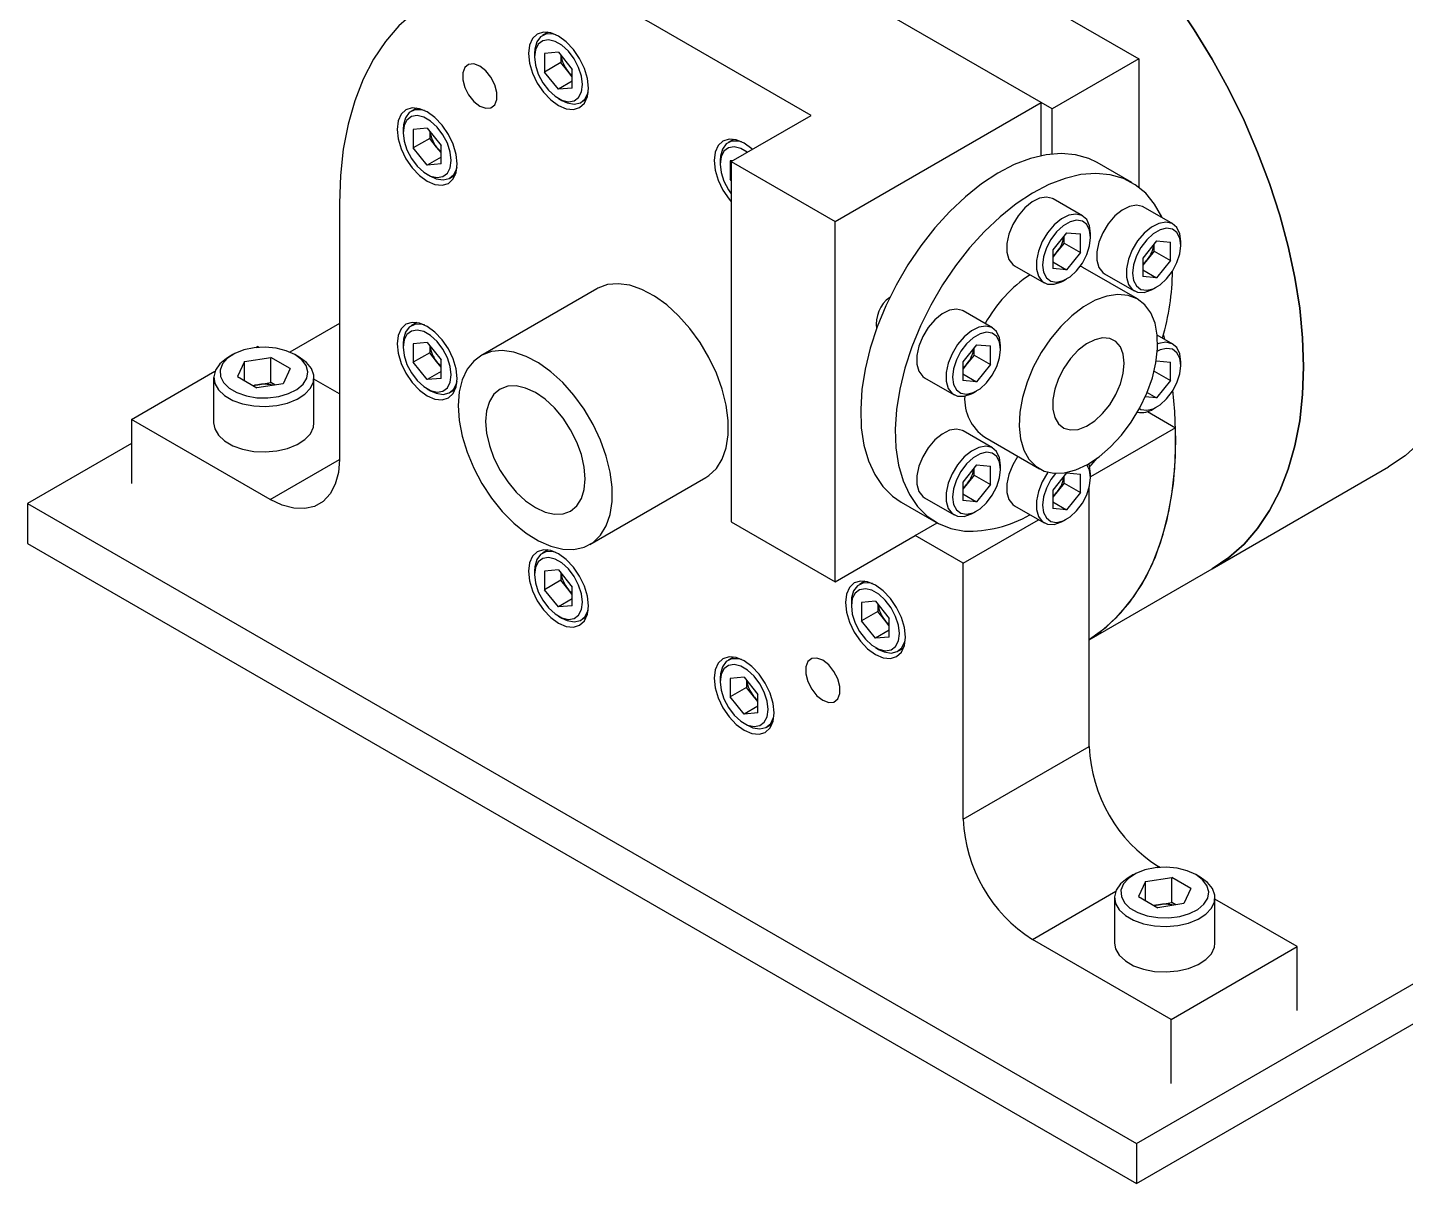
# Model space of a CAD drawing. Header units: inches. Extents: x 4.95 to 12.37, y 2.57 to 7.59.
# Drawn here: x 4.946 to 8.461, y 2.574 to 5.522 of the extents above; entities that cross this region are included whole.
import ezdxf

# ---------------------------------------------------------------- set-up
doc = ezdxf.new("R2010")
doc.units = ezdxf.units.IN
doc.header["$MEASUREMENT"] = 0

msp = doc.modelspace()

# ---------------------------------------------------------------- linework, layer by layer
at = {"color": 7, "linetype": 'Continuous', "lineweight": 25}
for p, q in [((7.0794, 5.8469), (7.7806, 5.4422)), ((7.5596, 5.3147), (6.8585, 5.7194)), ((7.5318, 5.3308), (6.8585, 5.7194)), ((6.9451, 5.2983), (6.537, 5.5338)), ((6.2736, 5.5102), (6.2594, 5.502)), ((6.239, 5.4569), (6.239, 5.4473)), ((6.3002, 5.4591), (6.2648, 5.4559)), ((6.2648, 5.4559), (6.2648, 5.4088)), ((6.3002, 5.4591), (6.3356, 5.4151)), ((6.3066, 5.4512), (6.3066, 5.4329)), ((6.3066, 5.4329), (6.2648, 5.4088)), ((6.3243, 5.4108), (6.3066, 5.4329)), ((6.3356, 5.3679), (6.3356, 5.4151)), ((7.7806, 5.4422), (7.5596, 5.3147)), ((7.7806, 5.4422), (7.7806, 5.115)), ((6.3002, 5.3647), (6.2648, 5.4088)), ((6.3356, 5.3852), (6.3002, 5.3647)), ((6.3356, 5.3968), (6.3243, 5.4108)), ((6.3356, 5.3679), (6.3002, 5.3647)), ((5.9387, 5.3167), (5.9245, 5.3085)), ((6.3002, 5.3412), (6.3085, 5.3364)), ((6.3578, 5.3315), (6.372, 5.3397)), ((7.0061, 5.0274), (7.5318, 5.3308)), ((7.5318, 5.1957), (7.5318, 5.3308)), ((7.5596, 5.2), (7.5596, 5.3147)), ((7.7744, 2.6761), (12.3706, 5.3287)), ((6.741, 5.1805), (6.9451, 5.2983)), ((5.9041, 5.2634), (5.9041, 5.2538)), ((5.9654, 5.2656), (5.93, 5.2625)), ((5.93, 5.2625), (5.93, 5.2153)), ((5.9717, 5.2394), (5.93, 5.2153)), ((5.9654, 5.2656), (6.0007, 5.2216)), ((5.9717, 5.2577), (5.9717, 5.2394)), ((5.9894, 5.2174), (5.9717, 5.2394)), ((5.9654, 5.1713), (5.93, 5.2153)), ((6.0007, 5.2033), (5.9894, 5.2174)), ((6.0007, 5.1744), (6.0007, 5.2216)), ((6.7471, 5.2369), (6.7329, 5.2287)), ((7.7744, 2.574), (12.3706, 5.2267)), ((6.0007, 5.1917), (5.9654, 5.1713)), ((6.0007, 5.1744), (5.9654, 5.1713)), ((6.7125, 5.1836), (6.7125, 5.174)), ((6.7459, 5.1833), (6.7384, 5.1826)), ((6.7384, 5.1826), (6.7384, 5.1354)), ((6.741, 5.1805), (7.0061, 5.0274)), ((6.741, 5.1805), (6.741, 4.2617)), ((7.7629, 5.1267), (7.6745, 5.1777)), ((5.9653, 5.1477), (5.9737, 5.1429)), ((6.0229, 5.138), (6.0371, 5.1462)), ((6.741, 5.137), (6.7384, 5.1354)), ((6.741, 5.1322), (6.7384, 5.1354)), ((5.7415, 5.0742), (5.7415, 4.4209)), ((7.6373, 5.0418), (7.5622, 5.0852)), ((7.6373, 5.0418), (7.5622, 5.0852)), ((7.867, 5.0212), (7.7918, 5.0646)), ((7.867, 5.0212), (7.7918, 5.0646)), ((7.0061, 4.1087), (7.0061, 5.0274)), ((7.5965, 4.9989), (7.5611, 4.9549)), ((7.5901, 4.9726), (7.5901, 4.991)), ((7.5965, 4.9989), (7.6319, 4.9957)), ((7.6319, 4.9485), (7.6319, 4.9957)), ((7.6577, 4.9871), (7.6577, 4.9967)), ((7.6577, 4.9871), (7.6577, 4.9967)), ((7.5901, 4.9726), (7.5724, 4.9506)), ((7.5901, 4.9726), (7.6319, 4.9485)), ((7.8261, 4.9783), (7.7907, 4.9343)), ((7.8197, 4.9521), (7.8197, 4.9704)), ((7.8261, 4.9783), (7.8615, 4.9751)), ((7.8615, 4.928), (7.8615, 4.9751)), ((7.8874, 4.9665), (7.8874, 4.9761)), ((7.8874, 4.9665), (7.8874, 4.9761)), ((7.5611, 4.9549), (7.5611, 4.9077)), ((7.5724, 4.9506), (7.5611, 4.9366)), ((7.5611, 4.9249), (7.5965, 4.9045)), ((7.6319, 4.9485), (7.5965, 4.9045)), ((7.7907, 4.9343), (7.7907, 4.8871)), ((7.802, 4.93), (7.7907, 4.916)), ((7.8197, 4.9521), (7.802, 4.93)), ((7.8197, 4.9521), (7.8615, 4.928)), ((7.8615, 4.928), (7.8261, 4.8839)), ((7.4638, 4.9147), (7.5389, 4.8713)), ((7.4638, 4.9147), (7.5389, 4.8713)), ((7.5965, 4.9045), (7.5611, 4.9077)), ((7.7771, 4.8299), (7.6379, 4.9102)), ((7.6934, 4.8941), (7.7686, 4.8507)), ((7.6934, 4.8941), (7.7686, 4.8507)), ((7.7907, 4.9044), (7.8261, 4.8839)), ((7.8261, 4.8839), (7.7907, 4.8871)), ((6.398, 4.856), (6.1023, 4.6853)), ((7.5882, 4.8762), (7.5965, 4.881)), ((7.5882, 4.8762), (7.5965, 4.881)), ((7.8178, 4.8556), (7.8261, 4.8604)), ((7.8178, 4.8556), (7.8261, 4.8604)), ((7.4077, 4.7561), (7.3325, 4.7995)), ((7.4077, 4.7561), (7.3325, 4.7995)), ((5.7415, 4.7676), (5.6148, 4.6945)), ((5.9387, 4.7698), (5.9245, 4.7616)), ((5.9041, 4.7165), (5.9041, 4.7069)), ((5.9654, 4.7187), (5.93, 4.7156)), ((5.93, 4.7156), (5.93, 4.6684)), ((5.9654, 4.7187), (6.0007, 4.6747)), ((5.9717, 4.7108), (5.9717, 4.6925)), ((7.3668, 4.7132), (7.3314, 4.6692)), ((7.3668, 4.7132), (7.4022, 4.7101)), ((7.4022, 4.6629), (7.4022, 4.7101)), ((7.4281, 4.7014), (7.4281, 4.711)), ((7.4281, 4.7014), (7.4281, 4.711)), ((7.867, 4.715), (7.8278, 4.7375)), ((7.867, 4.715), (7.8278, 4.7375)), ((7.847, 4.7265), (7.8439, 4.7411)), ((5.4693, 4.6879), (5.4582, 4.6815)), ((5.4997, 4.6704), (5.5666, 4.6808)), ((5.5283, 4.7059), (5.5326, 4.7084)), ((5.5359, 4.7065), (5.5326, 4.7084)), ((5.6156, 4.6525), (5.5666, 4.6808)), ((5.5666, 4.6165), (5.5666, 4.6808)), ((5.6392, 4.6815), (5.6281, 4.6879)), ((5.9717, 4.6925), (5.93, 4.6684)), ((5.9894, 4.6705), (5.9717, 4.6925)), ((6.0007, 4.6275), (6.0007, 4.6747)), ((7.3605, 4.687), (7.3428, 4.665)), ((7.3605, 4.687), (7.3605, 4.7053)), ((7.3605, 4.687), (7.4022, 4.6629)), ((5.2112, 4.5228), (5.4239, 4.6456)), ((5.4997, 4.6704), (5.4818, 4.6318)), ((5.4997, 4.6215), (5.4997, 4.6704)), ((5.6156, 4.6525), (5.5977, 4.6139)), ((5.9654, 4.6244), (5.93, 4.6684)), ((6.0007, 4.6448), (5.9654, 4.6244)), ((6.0007, 4.6564), (5.9894, 4.6705)), ((7.3314, 4.6692), (7.3314, 4.622)), ((7.3428, 4.665), (7.3314, 4.6509)), ((7.4022, 4.6629), (7.3668, 4.6189)), ((7.8199, 4.6457), (7.8615, 4.6217)), ((7.8261, 4.6721), (7.8251, 4.6708)), ((7.8261, 4.6721), (7.8615, 4.6689)), ((7.8615, 4.6217), (7.8615, 4.6689)), ((7.8874, 4.6602), (7.8874, 4.6699)), ((7.8874, 4.6602), (7.8874, 4.6699)), ((5.4207, 4.6293), (5.4207, 4.5136)), ((5.4818, 4.6318), (5.5307, 4.6036)), ((5.5207, 4.6094), (5.5332, 4.6113)), ((5.5977, 4.6139), (5.5307, 4.6036)), ((5.5332, 4.6113), (5.5666, 4.6165)), ((5.5767, 4.6107), (5.5666, 4.6165)), ((5.6766, 4.5136), (5.6766, 4.6293)), ((5.7415, 4.5878), (5.6766, 4.6253)), ((6.0007, 4.6275), (5.9654, 4.6244)), ((7.2341, 4.629), (7.3093, 4.5856)), ((7.2341, 4.629), (7.3093, 4.5856)), ((7.3314, 4.6393), (7.3668, 4.6189)), ((7.3668, 4.6189), (7.3314, 4.622)), ((7.8615, 4.6217), (7.8261, 4.5777)), ((5.9653, 4.6008), (5.9737, 4.596)), ((6.0229, 4.5911), (6.0371, 4.5993)), ((7.3585, 4.5905), (7.3669, 4.5953)), ((7.3585, 4.5905), (7.3669, 4.5953)), ((7.8261, 4.5777), (7.7972, 4.5803)), ((7.802, 4.5916), (7.8261, 4.5777)), ((7.8031, 4.5427), (7.8745, 4.5015)), ((7.8178, 4.5493), (7.8261, 4.5542)), ((7.8178, 4.5493), (7.8261, 4.5542)), ((5.2112, 4.5228), (5.2112, 4.3595)), ((5.5647, 4.3188), (5.2112, 4.5228)), ((7.8745, 4.5015), (7.6577, 4.3764)), ((7.4077, 4.4499), (7.3325, 4.4933)), ((7.4077, 4.4499), (7.3325, 4.4933)), ((7.388, 4.4771), (7.5272, 4.3968)), ((5.2112, 4.4615), (4.946, 4.3085)), ((7.3668, 4.407), (7.3314, 4.363)), ((7.3605, 4.3807), (7.3605, 4.3991)), ((7.3668, 4.407), (7.4022, 4.4038)), ((7.4022, 4.3566), (7.4022, 4.4038)), ((7.4281, 4.3952), (7.4281, 4.4048)), ((7.4281, 4.3952), (7.4281, 4.4048)), ((7.9677, 4.1419), (8.4173, 4.4014)), ((6.3803, 4.2036), (6.676, 4.3742)), ((7.3314, 4.363), (7.3314, 4.3158)), ((7.3428, 4.3587), (7.3314, 4.3447)), ((7.3605, 4.3807), (7.3428, 4.3587)), ((7.3605, 4.3807), (7.4022, 4.3566)), ((7.5965, 4.3864), (7.5611, 4.3424)), ((7.5901, 4.3602), (7.5724, 4.3382)), ((7.5901, 4.3602), (7.5901, 4.3785)), ((7.5901, 4.3602), (7.6319, 4.3361)), ((7.5965, 4.3864), (7.6319, 4.3832)), ((7.6319, 4.3361), (7.6319, 4.3832)), ((7.6577, 4.3746), (7.6577, 4.3842)), ((7.6577, 4.3746), (7.6577, 4.3842)), ((7.3314, 4.333), (7.3668, 4.3126)), ((7.4022, 4.3566), (7.3668, 4.3126)), ((7.5611, 4.3424), (7.5611, 4.2952)), ((7.5724, 4.3382), (7.5611, 4.3241)), ((7.6319, 4.3361), (7.5965, 4.292)), ((7.6516, 4.3402), (7.654, 4.3415)), ((7.654, 4.3415), (7.6523, 4.3425)), ((7.654, 4.3415), (7.6539, 4.348)), ((7.654, 3.6882), (7.654, 4.3415)), ((4.946, 4.3085), (4.946, 4.2064)), ((4.946, 4.3085), (7.7744, 2.6761)), ((7.1746, 4.3116), (7.263, 4.2606)), ((7.2341, 4.3228), (7.3093, 4.2794)), ((7.2341, 4.3228), (7.3093, 4.2794)), ((7.3668, 4.3126), (7.3314, 4.3158)), ((7.3585, 4.2843), (7.3669, 4.2891)), ((7.3585, 4.2843), (7.3669, 4.2891)), ((7.4638, 4.3022), (7.5389, 4.2588)), ((7.4638, 4.3022), (7.5389, 4.2588)), ((7.5611, 4.3125), (7.5965, 4.292)), ((7.5965, 4.292), (7.5611, 4.2952)), ((6.741, 4.2617), (7.0061, 4.1087)), ((7.2103, 4.2265), (7.2662, 4.2588)), ((7.3325, 4.156), (7.5248, 4.267)), ((7.5882, 4.2637), (7.5965, 4.2685)), ((7.5882, 4.2637), (7.5965, 4.2685)), ((7.0061, 4.1087), (7.2103, 4.2265)), ((7.3325, 4.156), (7.2103, 4.2265)), ((4.946, 4.2064), (7.7744, 2.574)), ((6.2736, 4.1899), (6.2594, 4.1817)), ((7.3325, 3.5027), (7.3325, 4.156)), ((6.239, 4.1366), (6.239, 4.1269)), ((6.3002, 4.1388), (6.2648, 4.1356)), ((6.2648, 4.1356), (6.2648, 4.0884)), ((6.3066, 4.1125), (6.2648, 4.0884)), ((6.3002, 4.1388), (6.3356, 4.0948)), ((6.3066, 4.1308), (6.3066, 4.1125)), ((6.3243, 4.0905), (6.3066, 4.1125)), ((7.654, 3.9608), (7.9677, 4.1419)), ((6.3002, 4.0444), (6.2648, 4.0884)), ((6.3356, 4.0764), (6.3243, 4.0905)), ((6.3356, 4.0476), (6.3356, 4.0948)), ((7.082, 4.11), (7.0678, 4.1018)), ((6.3356, 4.0648), (6.3002, 4.0444)), ((6.3356, 4.0476), (6.3002, 4.0444)), ((7.0474, 4.0567), (7.0474, 4.0471)), ((7.1086, 4.0589), (7.0732, 4.0558)), ((7.0732, 4.0558), (7.0732, 4.0086)), ((7.1086, 4.0589), (7.144, 4.0149)), ((7.115, 4.051), (7.115, 4.0327)), ((6.3002, 4.0209), (6.3085, 4.0161)), ((6.3578, 4.0112), (6.372, 4.0194)), ((7.115, 4.0327), (7.0732, 4.0086)), ((7.1086, 3.9646), (7.0732, 4.0086)), ((7.1327, 4.0107), (7.115, 4.0327)), ((7.144, 3.9966), (7.1327, 4.0107)), ((7.144, 3.9677), (7.144, 4.0149)), ((7.144, 3.985), (7.1086, 3.9646)), ((7.144, 3.9677), (7.1086, 3.9646)), ((7.1086, 3.941), (7.1169, 3.9362)), ((7.1662, 3.9313), (7.1804, 3.9395)), ((6.7471, 3.9165), (6.7329, 3.9083)), ((6.7125, 3.8633), (6.7125, 3.8536)), ((6.7738, 3.8655), (6.7384, 3.8623)), ((6.7384, 3.8623), (6.7384, 3.8151)), ((6.7801, 3.8392), (6.7384, 3.8151)), ((6.7738, 3.8655), (6.8091, 3.8215)), ((6.7801, 3.8575), (6.7801, 3.8392)), ((6.7978, 3.8172), (6.7801, 3.8392)), ((6.7738, 3.7711), (6.7384, 3.8151)), ((6.8091, 3.8031), (6.7978, 3.8172)), ((6.8091, 3.7743), (6.8091, 3.8215)), ((6.8091, 3.7915), (6.7738, 3.7711)), ((6.8091, 3.7743), (6.7738, 3.7711)), ((6.7737, 3.7476), (6.7821, 3.7427)), ((6.8313, 3.7379), (6.8455, 3.7461)), ((7.3325, 3.5027), (7.654, 3.6882)), ((7.834, 3.3802), (7.8307, 3.382)), ((7.7674, 3.3616), (7.7562, 3.3552)), ((7.7978, 3.3441), (7.7799, 3.3055)), ((7.7978, 3.3441), (7.8647, 3.3545)), ((7.7978, 3.2951), (7.7978, 3.3441)), ((7.9137, 3.3262), (7.8647, 3.3545)), ((7.8647, 3.2902), (7.8647, 3.3545)), ((7.9373, 3.3552), (7.9262, 3.3616)), ((7.7799, 3.3055), (7.8288, 3.2772)), ((7.9137, 3.3262), (7.8958, 3.2876)), ((7.7188, 3.303), (7.7188, 3.1872)), ((7.8188, 3.283), (7.8312, 3.285)), ((7.8958, 3.2876), (7.8288, 3.2772)), ((7.8312, 3.285), (7.8647, 3.2902)), ((7.8748, 3.2843), (7.8647, 3.2902)), ((7.9747, 3.1872), (7.9747, 3.303)), ((8.1843, 3.178), (7.9747, 3.2989)), ((7.8628, 2.9924), (7.5092, 3.1965)), ((7.8628, 2.9924), (8.1843, 3.178)), ((8.1843, 3.0147), (8.1843, 3.178)), ((7.8628, 2.8291), (7.8628, 2.9924)), ((7.7744, 2.6761), (7.7744, 2.574))]:
    msp.add_line(p, q, dxfattribs=at)
at = {"color": 8, "linetype": 'Continuous', "lineweight": 25}
for p, q in [((5.5647, 4.3188), (5.7415, 4.4208)), ((7.8264, 3.3795), (7.8307, 3.382)), ((7.5092, 3.1965), (7.722, 3.3193))]:
    msp.add_line(p, q, dxfattribs=at)
at = {"color": 7, "linetype": 'Continuous', "lineweight": 25, "flags": 128}
for points in [[(6.537, 5.5338), (6.4746, 5.567), (6.4125, 5.5943), (6.3513, 5.6156), (6.2912, 5.6307), (6.2326, 5.6396), (6.1758, 5.6421), (6.1213, 5.6383), (6.0694, 5.6282), (6.0203, 5.6119), (5.9745, 5.5894), (5.9321, 5.5609), (5.8934, 5.5265), (5.8587, 5.4866), (5.8282, 5.4413), (5.802, 5.3909), (5.7804, 5.3356), (5.7635, 5.276), (5.7513, 5.2123), (5.7439, 5.1449), (5.7415, 5.0742)], [(8.2008, 4.6572), (8.1984, 4.7306), (8.191, 4.8065), (8.1788, 4.8843), (8.1619, 4.9635), (8.1403, 5.0437), (8.1141, 5.1243), (8.0836, 5.2048), (8.0489, 5.2848), (8.0102, 5.3638), (7.9678, 5.4413), (7.922, 5.5167), (7.8729, 5.5897)], [(7.8729, 5.5897), (7.922, 5.5167), (7.9678, 5.4413), (8.0102, 5.3638), (8.0489, 5.2848), (8.0836, 5.2048), (8.1141, 5.1243), (8.1403, 5.0437), (8.1619, 4.9635), (8.1788, 4.8843), (8.191, 4.8065), (8.1984, 4.7306), (8.2008, 4.6572), (8.1984, 4.5865), (8.191, 4.5191), (8.1788, 4.4554), (8.1619, 4.3957), (8.1403, 4.3405), (8.1141, 4.2901), (8.0836, 4.2448), (8.0489, 4.2048), (8.0102, 4.1705), (7.9678, 4.142), (7.9677, 4.1419)], [(6.3002, 5.3235), (6.32, 5.3151), (6.3385, 5.3133), (6.3543, 5.3182), (6.3665, 5.3295), (6.3742, 5.3464), (6.3768, 5.3677), (6.3742, 5.3921), (6.3665, 5.4179), (6.3543, 5.4432), (6.3385, 5.4664), (6.32, 5.4859), (6.3002, 5.5003), (6.2804, 5.5088), (6.2619, 5.5106), (6.2461, 5.5057), (6.2339, 5.4944), (6.2263, 5.4775), (6.2236, 5.4561), (6.2263, 5.4317), (6.2339, 5.406), (6.2461, 5.3806), (6.2619, 5.3574), (6.2804, 5.338), (6.3002, 5.3235)], [(6.2932, 5.504), (6.2852, 5.5059), (6.2684, 5.5056), (6.2546, 5.4986), (6.2447, 5.4856), (6.2396, 5.4675), (6.239, 5.4569)], [(6.3614, 5.3766), (6.359, 5.3979), (6.3517, 5.4204), (6.3403, 5.4422), (6.3256, 5.4616), (6.3089, 5.4769), (6.2915, 5.487), (6.2748, 5.4909), (6.2601, 5.4885), (6.2487, 5.4799), (6.2414, 5.4658), (6.239, 5.4473), (6.2414, 5.4259), (6.2487, 5.4034), (6.2601, 5.3816), (6.2748, 5.3623), (6.2915, 5.3469), (6.3089, 5.3369), (6.3256, 5.3329), (6.3403, 5.3353), (6.3517, 5.3439), (6.359, 5.3581), (6.3614, 5.3766)], [(6.0995, 5.3218), (6.1146, 5.3162), (6.1279, 5.3174), (6.1378, 5.3253), (6.143, 5.3389), (6.143, 5.3566), (6.1378, 5.3763), (6.1279, 5.3956), (6.1146, 5.4121), (6.0995, 5.4239), (6.0844, 5.4296), (6.0711, 5.4284), (6.0612, 5.4205), (6.056, 5.4069), (6.056, 5.3891), (6.0612, 5.3694), (6.0711, 5.3502), (6.0844, 5.3336), (6.0995, 5.3218)], [(6.3085, 5.3364), (6.3227, 5.3299), (6.3406, 5.3269), (6.3561, 5.3306), (6.368, 5.3407), (6.3756, 5.3564), (6.3764, 5.3598)], [(5.9654, 5.13), (5.9852, 5.1216), (6.0036, 5.1198), (6.0195, 5.1247), (6.0317, 5.136), (6.0393, 5.1529), (6.0419, 5.1743), (6.0393, 5.1987), (6.0317, 5.2244), (6.0195, 5.2497), (6.0036, 5.2729), (5.9852, 5.2924), (5.9654, 5.3069), (5.9455, 5.3153), (5.9271, 5.3171), (5.9112, 5.3122), (5.8991, 5.3009), (5.8914, 5.284), (5.8888, 5.2626), (5.8914, 5.2383), (5.8991, 5.2125), (5.9112, 5.1872), (5.9271, 5.164), (5.9455, 5.1445), (5.9654, 5.13)], [(5.9584, 5.3105), (5.9504, 5.3125), (5.9336, 5.3121), (5.9197, 5.3052), (5.9099, 5.2921), (5.9048, 5.274), (5.9041, 5.2634)], [(6.0266, 5.1831), (6.0241, 5.2045), (6.0169, 5.227), (6.0055, 5.2488), (5.9908, 5.2681), (5.9741, 5.2834), (5.9566, 5.2935), (5.9399, 5.2975), (5.9252, 5.2951), (5.9138, 5.2864), (5.9066, 5.2723), (5.9041, 5.2538), (5.9066, 5.2325), (5.9138, 5.21), (5.9252, 5.1882), (5.9399, 5.1688), (5.9566, 5.1535), (5.9741, 5.1434), (5.9908, 5.1394), (6.0055, 5.1419), (6.0169, 5.1505), (6.0241, 5.1646), (6.0266, 5.1831)], [(6.7948, 5.2115), (6.7936, 5.2126), (6.7738, 5.227), (6.7539, 5.2355), (6.7355, 5.2373), (6.7196, 5.2324), (6.7075, 5.2211), (6.6998, 5.2042), (6.6972, 5.1828), (6.6998, 5.1584), (6.7075, 5.1327), (6.7196, 5.1073), (6.7355, 5.0841), (6.741, 5.0776)], [(6.7668, 5.2307), (6.7588, 5.2326), (6.742, 5.2323), (6.7281, 5.2253), (6.7183, 5.2123), (6.7132, 5.1942), (6.7125, 5.1836)], [(6.7819, 5.2041), (6.765, 5.2137), (6.7483, 5.2176), (6.7336, 5.2152), (6.7222, 5.2066), (6.715, 5.1925), (6.7125, 5.174), (6.715, 5.1526), (6.7222, 5.1301), (6.7336, 5.1083), (6.741, 5.0978)], [(7.6745, 5.1777), (7.6527, 5.1883), (7.6192, 5.1979), (7.5829, 5.2012), (7.5444, 5.198), (7.5042, 5.1885), (7.4629, 5.1727), (7.4211, 5.151), (7.3793, 5.1235), (7.3381, 5.0907), (7.2982, 5.0531), (7.26, 5.0111), (7.2242, 4.9654), (7.1911, 4.9166), (7.1614, 4.8654), (7.1353, 4.8125), (7.1133, 4.7586), (7.0956, 4.7046), (7.0826, 4.6511), (7.0744, 4.5989), (7.0711, 4.5487), (7.0727, 4.5014), (7.0793, 4.4574), (7.0908, 4.4174), (7.1069, 4.3821), (7.1275, 4.3519), (7.1522, 4.3271), (7.1746, 4.3116)], [(5.9737, 5.1429), (5.9879, 5.1364), (6.0057, 5.1334), (6.0212, 5.1371), (6.0332, 5.1472), (6.0407, 5.1629), (6.0416, 5.1664)], [(7.8405, 5.0365), (7.8393, 5.0392), (7.8209, 5.072), (7.7982, 5.0996), (7.7714, 5.1214), (7.7411, 5.1373), (7.7076, 5.1469), (7.6713, 5.1501), (7.6328, 5.147), (7.5926, 5.1375), (7.5513, 5.1217), (7.5095, 5.1), (7.4677, 5.0725), (7.4265, 5.0397), (7.3866, 5.0021), (7.3484, 4.9601), (7.3126, 4.9144), (7.2795, 4.8656), (7.2497, 4.8144), (7.2237, 4.7615), (7.2017, 4.7076), (7.184, 4.6535), (7.171, 4.6), (7.1628, 4.5479), (7.1595, 4.4977), (7.1611, 4.4503), (7.1677, 4.4064), (7.1792, 4.3664), (7.1953, 4.3311), (7.2159, 4.3008), (7.2406, 4.2761), (7.2692, 4.2572), (7.3012, 4.2445), (7.3362, 4.238), (7.3362, 4.238)], [(7.5622, 5.0852), (7.5605, 5.0861), (7.545, 5.0898), (7.5271, 5.0868), (7.5082, 5.0774), (7.4896, 5.0622), (7.4728, 5.0424), (7.459, 5.0195), (7.4491, 4.9951), (7.444, 4.9711), (7.444, 4.9492), (7.4491, 4.931), (7.459, 4.918), (7.4638, 4.9147)], [(7.5622, 5.0852), (7.5605, 5.0861), (7.545, 5.0898), (7.5271, 5.0868), (7.5082, 5.0774), (7.4896, 5.0622), (7.4728, 5.0424), (7.459, 5.0195), (7.4491, 4.9951), (7.444, 4.9711), (7.444, 4.9492), (7.4491, 4.931), (7.459, 4.918), (7.4638, 4.9147)], [(7.7918, 5.0646), (7.7901, 5.0655), (7.7746, 5.0692), (7.7568, 5.0662), (7.7378, 5.0568), (7.7193, 5.0416), (7.7025, 5.0218), (7.6886, 4.9989), (7.6788, 4.9745), (7.6736, 4.9505), (7.6736, 4.9286), (7.6788, 4.9105), (7.6886, 4.8974), (7.6934, 4.8941)], [(7.7918, 5.0646), (7.7901, 5.0655), (7.7746, 5.0692), (7.7568, 5.0662), (7.7378, 5.0568), (7.7193, 5.0416), (7.7025, 5.0218), (7.6886, 4.9989), (7.6788, 4.9745), (7.6736, 4.9505), (7.6736, 4.9286), (7.6788, 4.9105), (7.6886, 4.8974), (7.6934, 4.8941)], [(7.6577, 4.9967), (7.6551, 5.0169), (7.6476, 5.0326), (7.6356, 5.0427), (7.6201, 5.0464), (7.6023, 5.0434), (7.5834, 5.034), (7.5648, 5.0188), (7.548, 4.999), (7.5341, 4.9761), (7.5243, 4.9517), (7.5192, 4.9277), (7.5192, 4.9058), (7.5243, 4.8877), (7.5341, 4.8746), (7.548, 4.8677), (7.5648, 4.8673), (7.5834, 4.8736), (7.5882, 4.8762)], [(7.6577, 4.9967), (7.6551, 5.0169), (7.6476, 5.0326), (7.6356, 5.0427), (7.6201, 5.0464), (7.6023, 5.0434), (7.5834, 5.034), (7.5648, 5.0188), (7.548, 4.999), (7.5341, 4.9761), (7.5243, 4.9517), (7.5192, 4.9277), (7.5192, 4.9058), (7.5243, 4.8877), (7.5341, 4.8746), (7.548, 4.8677), (7.5648, 4.8673), (7.5834, 4.8736), (7.5882, 4.8762)], [(7.6577, 4.9871), (7.6552, 5.0056), (7.648, 5.0197), (7.6366, 5.0283), (7.6219, 5.0307), (7.6052, 5.0268), (7.5878, 5.0167), (7.571, 5.0014), (7.5564, 4.982), (7.5449, 4.9602), (7.5377, 4.9377), (7.5352, 4.9164), (7.5377, 4.8979), (7.5449, 4.8837), (7.5564, 4.8751), (7.571, 4.8727), (7.5878, 4.8767), (7.6052, 4.8867), (7.6219, 4.9021), (7.6366, 4.9214), (7.648, 4.9432), (7.6552, 4.9657), (7.6577, 4.9871)], [(7.6577, 4.9871), (7.6552, 5.0056), (7.648, 5.0197), (7.6366, 5.0283), (7.6219, 5.0307), (7.6052, 5.0268), (7.5878, 5.0167), (7.571, 5.0014), (7.5564, 4.982), (7.5449, 4.9602), (7.5377, 4.9377), (7.5352, 4.9164), (7.5377, 4.8979), (7.5449, 4.8837), (7.5564, 4.8751), (7.571, 4.8727), (7.5878, 4.8767), (7.6052, 4.8867), (7.6219, 4.9021), (7.6366, 4.9214), (7.648, 4.9432), (7.6552, 4.9657), (7.6577, 4.9871)], [(7.8874, 4.9761), (7.8848, 4.9963), (7.8772, 5.012), (7.8653, 5.0221), (7.8498, 5.0258), (7.8319, 5.0228), (7.813, 5.0134), (7.7945, 4.9982), (7.7776, 4.9784), (7.7638, 4.9555), (7.7539, 4.9311), (7.7488, 4.9071), (7.7488, 4.8852), (7.7539, 4.8671), (7.7638, 4.8541), (7.7776, 4.8471), (7.7945, 4.8468), (7.813, 4.853), (7.8178, 4.8556)], [(7.8874, 4.9761), (7.8848, 4.9963), (7.8772, 5.012), (7.8653, 5.0221), (7.8498, 5.0258), (7.8319, 5.0228), (7.813, 5.0134), (7.7945, 4.9982), (7.7776, 4.9784), (7.7638, 4.9555), (7.7539, 4.9311), (7.7488, 4.9071), (7.7488, 4.8852), (7.7539, 4.8671), (7.7638, 4.8541), (7.7776, 4.8471), (7.7945, 4.8468), (7.813, 4.853), (7.8178, 4.8556)], [(7.8874, 4.9665), (7.8849, 4.985), (7.8776, 4.9991), (7.8662, 5.0077), (7.8516, 5.0102), (7.8348, 5.0062), (7.8174, 4.9961), (7.8007, 4.9808), (7.786, 4.9614), (7.7746, 4.9396), (7.7673, 4.9171), (7.7649, 4.8958), (7.7673, 4.8773), (7.7746, 4.8631), (7.786, 4.8545), (7.8007, 4.8521), (7.8174, 4.8561), (7.8348, 4.8661), (7.8516, 4.8815), (7.8662, 4.9008), (7.8776, 4.9226), (7.8849, 4.9451), (7.8874, 4.9665)], [(7.8874, 4.9665), (7.8849, 4.985), (7.8776, 4.9991), (7.8662, 5.0077), (7.8516, 5.0102), (7.8348, 5.0062), (7.8174, 4.9961), (7.8007, 4.9808), (7.786, 4.9614), (7.7746, 4.9396), (7.7673, 4.9171), (7.7649, 4.8958), (7.7673, 4.8773), (7.7746, 4.8631), (7.786, 4.8545), (7.8007, 4.8521), (7.8174, 4.8561), (7.8348, 4.8661), (7.8516, 4.8815), (7.8662, 4.9008), (7.8776, 4.9226), (7.8849, 4.9451), (7.8874, 4.9665)], [(7.6379, 4.9102), (7.6371, 4.9107), (7.6313, 4.9136)], [(6.676, 4.3742), (6.6842, 4.3795), (6.7032, 4.3978), (6.7179, 4.4217), (6.7279, 4.4505), (6.733, 4.4837), (6.733, 4.5202), (6.7279, 4.5593), (6.7179, 4.5997), (6.7032, 4.6406), (6.6842, 4.6808), (6.6614, 4.7192), (6.6353, 4.755), (6.6067, 4.7872), (6.5763, 4.8149), (6.5449, 4.8375), (6.5133, 4.8542), (6.4823, 4.8648), (6.4527, 4.8689), (6.4253, 4.8665), (6.4007, 4.8575), (6.398, 4.856)], [(7.5638, 4.3855), (7.5909, 4.3865), (7.6198, 4.394), (7.6496, 4.4078), (7.6796, 4.4275), (7.7087, 4.4525), (7.7362, 4.4822), (7.7612, 4.5157), (7.7832, 4.5519), (7.8014, 4.59), (7.8152, 4.6287), (7.8244, 4.6669), (7.8286, 4.7036), (7.8278, 4.7378), (7.8219, 4.7683), (7.8111, 4.7944), (7.7957, 4.8153), (7.7763, 4.8303), (7.7532, 4.8392), (7.7272, 4.8415), (7.6991, 4.8373), (7.6696, 4.8266), (7.6396, 4.8098), (7.61, 4.7873), (7.5816, 4.7598), (7.5552, 4.7282), (7.5316, 4.6932), (7.5115, 4.6559), (7.4954, 4.6174), (7.4839, 4.5788), (7.4771, 4.5411), (7.4754, 4.5056), (7.4788, 4.4731), (7.4872, 4.4447), (7.5003, 4.4211), (7.5178, 4.4031), (7.5392, 4.3911), (7.5638, 4.3855)], [(7.3325, 4.7995), (7.3308, 4.8004), (7.3153, 4.8041), (7.2975, 4.8011), (7.2786, 4.7917), (7.26, 4.7765), (7.2432, 4.7568), (7.2293, 4.7338), (7.2195, 4.7094), (7.2144, 4.6854), (7.2144, 4.6635), (7.2195, 4.6454), (7.2293, 4.6324), (7.2341, 4.629)], [(7.3325, 4.7995), (7.3308, 4.8004), (7.3153, 4.8041), (7.2975, 4.8011), (7.2786, 4.7917), (7.26, 4.7765), (7.2432, 4.7568), (7.2293, 4.7338), (7.2195, 4.7094), (7.2144, 4.6854), (7.2144, 4.6635), (7.2195, 4.6454), (7.2293, 4.6324), (7.2341, 4.629)], [(5.9654, 4.5831), (5.9852, 4.5747), (6.0036, 4.5729), (6.0195, 4.5778), (6.0317, 4.5891), (6.0393, 4.606), (6.0419, 4.6274), (6.0393, 4.6518), (6.0317, 4.6775), (6.0195, 4.7028), (6.0036, 4.726), (5.9852, 4.7455), (5.9654, 4.76), (5.9455, 4.7684), (5.9271, 4.7702), (5.9112, 4.7653), (5.8991, 4.754), (5.8914, 4.7371), (5.8888, 4.7157), (5.8914, 4.6914), (5.8991, 4.6656), (5.9112, 4.6403), (5.9271, 4.6171), (5.9455, 4.5976), (5.9654, 4.5831)], [(5.9584, 4.7636), (5.9504, 4.7656), (5.9336, 4.7652), (5.9197, 4.7583), (5.9099, 4.7452), (5.9048, 4.7271), (5.9041, 4.7165)], [(6.0266, 4.6362), (6.0241, 4.6576), (6.0169, 4.6801), (6.0055, 4.7019), (5.9908, 4.7212), (5.9741, 4.7365), (5.9566, 4.7466), (5.9399, 4.7506), (5.9252, 4.7482), (5.9138, 4.7395), (5.9066, 4.7254), (5.9041, 4.7069), (5.9066, 4.6855), (5.9138, 4.6631), (5.9252, 4.6413), (5.9399, 4.6219), (5.9566, 4.6066), (5.9741, 4.5965), (5.9908, 4.5925), (6.0055, 4.595), (6.0169, 4.6036), (6.0241, 4.6177), (6.0266, 4.6362)], [(7.4281, 4.711), (7.4255, 4.7312), (7.4179, 4.747), (7.406, 4.757), (7.3905, 4.7607), (7.3726, 4.7577), (7.3537, 4.7483), (7.3352, 4.7332), (7.3183, 4.7134), (7.3045, 4.6904), (7.2946, 4.6661), (7.2895, 4.642), (7.2895, 4.6201), (7.2946, 4.602), (7.3045, 4.589), (7.3183, 4.582), (7.3352, 4.5817), (7.3537, 4.5879), (7.3585, 4.5905)], [(7.4281, 4.711), (7.4255, 4.7312), (7.4179, 4.747), (7.406, 4.757), (7.3905, 4.7607), (7.3726, 4.7577), (7.3537, 4.7483), (7.3352, 4.7332), (7.3183, 4.7134), (7.3045, 4.6904), (7.2946, 4.6661), (7.2895, 4.642), (7.2895, 4.6201), (7.2946, 4.602), (7.3045, 4.589), (7.3183, 4.582), (7.3352, 4.5817), (7.3537, 4.5879), (7.3585, 4.5905)], [(7.4281, 4.7014), (7.4256, 4.7199), (7.4184, 4.734), (7.4069, 4.7427), (7.3923, 4.7451), (7.3755, 4.7411), (7.3581, 4.731), (7.3414, 4.7157), (7.3267, 4.6964), (7.3153, 4.6746), (7.3081, 4.6521), (7.3056, 4.6307), (7.3081, 4.6122), (7.3153, 4.5981), (7.3267, 4.5895), (7.3414, 4.587), (7.3581, 4.591), (7.3755, 4.6011), (7.3923, 4.6164), (7.4069, 4.6357), (7.4184, 4.6576), (7.4256, 4.68), (7.4281, 4.7014)], [(7.4281, 4.7014), (7.4256, 4.7199), (7.4184, 4.734), (7.4069, 4.7427), (7.3923, 4.7451), (7.3755, 4.7411), (7.3581, 4.731), (7.3414, 4.7157), (7.3267, 4.6964), (7.3153, 4.6746), (7.3081, 4.6521), (7.3056, 4.6307), (7.3081, 4.6122), (7.3153, 4.5981), (7.3267, 4.5895), (7.3414, 4.587), (7.3581, 4.591), (7.3755, 4.6011), (7.3923, 4.6164), (7.4069, 4.6357), (7.4184, 4.6576), (7.4256, 4.68), (7.4281, 4.7014)], [(7.6066, 4.4959), (7.626, 4.4974), (7.6468, 4.5052), (7.668, 4.5188), (7.6882, 4.5375), (7.7066, 4.5603), (7.722, 4.586), (7.7336, 4.6131), (7.7408, 4.6402), (7.7433, 4.6659), (7.7408, 4.6888), (7.7336, 4.7076), (7.722, 4.7213), (7.7066, 4.7292), (7.6882, 4.7308), (7.668, 4.7261), (7.6468, 4.7154), (7.626, 4.6991), (7.6066, 4.6782), (7.5896, 4.6538), (7.576, 4.6272), (7.5665, 4.5999), (7.5616, 4.5733), (7.5616, 4.5489), (7.5665, 4.5279), (7.576, 4.5115), (7.5896, 4.5007), (7.6066, 4.4959)], [(7.8874, 4.6699), (7.8848, 4.6901), (7.8772, 4.7058), (7.8653, 4.7159), (7.8498, 4.7196), (7.8319, 4.7166), (7.8289, 4.7155)], [(7.8874, 4.6699), (7.8848, 4.6901), (7.8772, 4.7058), (7.8653, 4.7159), (7.8498, 4.7196), (7.8319, 4.7166), (7.8289, 4.7155)], [(5.4582, 4.6815), (5.4531, 4.6784), (5.4361, 4.6644), (5.4251, 4.6484), (5.4208, 4.6315), (5.4234, 4.6144), (5.4327, 4.5981), (5.4483, 4.5835), (5.4693, 4.5714), (5.4946, 4.5624), (5.5228, 4.557), (5.5524, 4.5555), (5.5818, 4.558), (5.6094, 4.5643), (5.6337, 4.5742), (5.6535, 4.587), (5.6676, 4.6021), (5.6753, 4.6186), (5.6761, 4.6358), (5.6701, 4.6525), (5.6576, 4.6681), (5.6392, 4.6815), (5.6392, 4.6815)], [(5.628, 4.688), (5.6058, 4.6979), (5.58, 4.7044), (5.5522, 4.7069), (5.5242, 4.7054), (5.4977, 4.6999), (5.4745, 4.6908), (5.4559, 4.6786), (5.4431, 4.6641), (5.437, 4.6483), (5.4379, 4.632), (5.4457, 4.6165), (5.46, 4.6025), (5.4799, 4.591), (5.5041, 4.5827), (5.5311, 4.5782), (5.5592, 4.5777), (5.5867, 4.5812), (5.6117, 4.5886), (5.6328, 4.5994), (5.6487, 4.6128), (5.6582, 4.6281), (5.6608, 4.6442), (5.6564, 4.6602), (5.6453, 4.6751), (5.628, 4.688)], [(6.0446, 4.558), (6.0472, 4.5201), (6.0548, 4.4802), (6.0672, 4.4394), (6.0841, 4.3988), (6.1051, 4.3593), (6.1296, 4.322), (6.157, 4.2879), (6.1866, 4.2579), (6.2176, 4.2327), (6.2492, 4.213), (6.2806, 4.1992), (6.311, 4.1918), (6.3396, 4.191), (6.3657, 4.1967), (6.3885, 4.2089), (6.4075, 4.2271), (6.4222, 4.251), (6.4322, 4.2799), (6.4373, 4.313), (6.4373, 4.3496), (6.4322, 4.3886), (6.4222, 4.4291), (6.4075, 4.4699), (6.3885, 4.5101), (6.3657, 4.5486), (6.3396, 4.5844), (6.311, 4.6166), (6.2806, 4.6443), (6.2492, 4.6668), (6.2176, 4.6836), (6.1866, 4.6942), (6.157, 4.6983), (6.1296, 4.6958), (6.1051, 4.6869), (6.0841, 4.6716), (6.0672, 4.6505), (6.0548, 4.624), (6.0472, 4.5929), (6.0446, 4.558)], [(7.8874, 4.6602), (7.8849, 4.6787), (7.8776, 4.6929), (7.8662, 4.7015), (7.8516, 4.7039), (7.8348, 4.6999), (7.8282, 4.6968)], [(7.8874, 4.6602), (7.8849, 4.6787), (7.8776, 4.6929), (7.8662, 4.7015), (7.8516, 4.7039), (7.8348, 4.6999), (7.8282, 4.6968)], [(7.7822, 4.5502), (7.786, 4.5483), (7.8007, 4.5459), (7.8174, 4.5498), (7.8348, 4.5599), (7.8516, 4.5752), (7.8662, 4.5946), (7.8776, 4.6164), (7.8849, 4.6389), (7.8874, 4.6602)], [(7.7822, 4.5502), (7.786, 4.5483), (7.8007, 4.5459), (7.8174, 4.5498), (7.8348, 4.5599), (7.8516, 4.5752), (7.8662, 4.5946), (7.8776, 4.6164), (7.8849, 4.6389), (7.8874, 4.6602)], [(7.9677, 4.1419), (7.9678, 4.142), (8.0102, 4.1705), (8.0489, 4.2048), (8.0836, 4.2448), (8.1141, 4.2901), (8.1403, 4.3405), (8.1619, 4.3957), (8.1788, 4.4554), (8.191, 4.5191), (8.1984, 4.5865), (8.2008, 4.6572)], [(5.5332, 4.6113), (5.5257, 4.6099), (5.5217, 4.6088)], [(5.9737, 4.596), (5.9879, 4.5895), (6.0057, 4.5865), (6.0212, 4.5902), (6.0332, 4.6003), (6.0407, 4.616), (6.0416, 4.6195)], [(6.1142, 4.5178), (6.1167, 4.4877), (6.1239, 4.456), (6.1357, 4.4239), (6.1515, 4.3925), (6.1707, 4.3632), (6.1927, 4.3369), (6.2165, 4.3148), (6.2413, 4.2977), (6.2661, 4.2862), (6.2899, 4.2808), (6.3119, 4.2817), (6.3311, 4.2888), (6.3469, 4.302), (6.3587, 4.3206), (6.3659, 4.3439), (6.3684, 4.3711), (6.3659, 4.4012), (6.3587, 4.4329), (6.3469, 4.465), (6.3311, 4.4964), (6.3119, 4.5257), (6.2899, 4.552), (6.2661, 4.5741), (6.2413, 4.5912), (6.2165, 4.6027), (6.1927, 4.6081), (6.1707, 4.6072), (6.1515, 4.6001), (6.1357, 4.587), (6.1239, 4.5684), (6.1167, 4.545), (6.1142, 4.5178)], [(7.8749, 4.4691), (7.8725, 4.5426), (7.8677, 4.597)], [(5.4207, 4.5136), (5.4234, 4.4986), (5.4327, 4.4824), (5.4483, 4.4678), (5.4693, 4.4556), (5.4946, 4.4466), (5.5228, 4.4413), (5.5524, 4.4398), (5.5818, 4.4422), (5.6094, 4.4486), (5.6337, 4.4584), (5.6535, 4.4712), (5.6676, 4.4863), (5.6753, 4.5029), (5.6766, 4.5136)], [(7.654, 3.9612), (7.6551, 3.9619), (7.697, 3.9927), (7.735, 4.0294), (7.7687, 4.0718), (7.7982, 4.1196), (7.823, 4.1725), (7.8431, 4.2303), (7.8584, 4.2925), (7.8688, 4.3587), (7.8741, 4.4285), (7.8745, 4.5015)], [(7.3325, 4.4933), (7.3308, 4.4942), (7.3153, 4.4979), (7.2975, 4.4949), (7.2786, 4.4855), (7.26, 4.4703), (7.2432, 4.4505), (7.2293, 4.4276), (7.2195, 4.4032), (7.2144, 4.3792), (7.2144, 4.3573), (7.2195, 4.3392), (7.2293, 4.3261), (7.2341, 4.3228)], [(7.3325, 4.4933), (7.3308, 4.4942), (7.3153, 4.4979), (7.2975, 4.4949), (7.2786, 4.4855), (7.26, 4.4703), (7.2432, 4.4505), (7.2293, 4.4276), (7.2195, 4.4032), (7.2144, 4.3792), (7.2144, 4.3573), (7.2195, 4.3392), (7.2293, 4.3261), (7.2341, 4.3228)], [(7.654, 3.9612), (7.6843, 3.9824), (7.723, 4.0167), (7.7577, 4.0567), (7.7882, 4.102), (7.8144, 4.1524), (7.836, 4.2076), (7.853, 4.2673), (7.8651, 4.331), (7.8725, 4.3984), (7.8749, 4.4691)], [(8.4985, 4.4643), (8.4598, 4.43), (8.4174, 4.4015), (8.4173, 4.4014)], [(7.4281, 4.4048), (7.4255, 4.425), (7.4179, 4.4407), (7.406, 4.4508), (7.3905, 4.4545), (7.3726, 4.4515), (7.3537, 4.4421), (7.3352, 4.4269), (7.3183, 4.4071), (7.3045, 4.3842), (7.2946, 4.3598), (7.2895, 4.3358), (7.2895, 4.3139), (7.2946, 4.2958), (7.3045, 4.2828), (7.3183, 4.2758), (7.3352, 4.2754), (7.3537, 4.2817), (7.3585, 4.2843)], [(7.4281, 4.4048), (7.4255, 4.425), (7.4179, 4.4407), (7.406, 4.4508), (7.3905, 4.4545), (7.3726, 4.4515), (7.3537, 4.4421), (7.3352, 4.4269), (7.3183, 4.4071), (7.3045, 4.3842), (7.2946, 4.3598), (7.2895, 4.3358), (7.2895, 4.3139), (7.2946, 4.2958), (7.3045, 4.2828), (7.3183, 4.2758), (7.3352, 4.2754), (7.3537, 4.2817), (7.3585, 4.2843)], [(7.4281, 4.3952), (7.4256, 4.4137), (7.4184, 4.4278), (7.4069, 4.4364), (7.3923, 4.4388), (7.3755, 4.4349), (7.3581, 4.4248), (7.3414, 4.4095), (7.3267, 4.3901), (7.3153, 4.3683), (7.3081, 4.3458), (7.3056, 4.3245), (7.3081, 4.306), (7.3153, 4.2918), (7.3267, 4.2832), (7.3414, 4.2808), (7.3581, 4.2848), (7.3755, 4.2948), (7.3923, 4.3102), (7.4069, 4.3295), (7.4184, 4.3513), (7.4256, 4.3738), (7.4281, 4.3952)], [(7.4281, 4.3952), (7.4256, 4.4137), (7.4184, 4.4278), (7.4069, 4.4364), (7.3923, 4.4388), (7.3755, 4.4349), (7.3581, 4.4248), (7.3414, 4.4095), (7.3267, 4.3901), (7.3153, 4.3683), (7.3081, 4.3458), (7.3056, 4.3245), (7.3081, 4.306), (7.3153, 4.2918), (7.3267, 4.2832), (7.3414, 4.2808), (7.3581, 4.2848), (7.3755, 4.2948), (7.3923, 4.3102), (7.4069, 4.3295), (7.4184, 4.3513), (7.4256, 4.3738), (7.4281, 4.3952)], [(7.4719, 4.4287), (7.459, 4.407), (7.4491, 4.3826), (7.444, 4.3586), (7.444, 4.3367), (7.4491, 4.3186), (7.459, 4.3055), (7.4638, 4.3022)], [(7.4719, 4.4287), (7.459, 4.407), (7.4491, 4.3826), (7.444, 4.3586), (7.444, 4.3367), (7.4491, 4.3186), (7.459, 4.3055), (7.4638, 4.3022)], [(5.7415, 4.4209), (5.7388, 4.387), (5.7308, 4.3572), (5.7178, 4.3325), (5.7001, 4.3135), (5.6783, 4.301), (5.6531, 4.2951), (5.6252, 4.2962), (5.5954, 4.3042), (5.5647, 4.3188)], [(7.6577, 4.3746), (7.6552, 4.3931), (7.6482, 4.4069)], [(7.6577, 4.3746), (7.6552, 4.3931), (7.6482, 4.4069)], [(7.6577, 4.3842), (7.6551, 4.4044), (7.6533, 4.4098)], [(7.6577, 4.3842), (7.6551, 4.4044), (7.6533, 4.4098)], [(7.6557, 4.4024), (7.6587, 4.4057), (7.6745, 4.4237)], [(7.549, 4.388), (7.548, 4.3866), (7.5341, 4.3636), (7.5243, 4.3392), (7.5192, 4.3152), (7.5192, 4.2933), (7.5243, 4.2752), (7.5341, 4.2622), (7.548, 4.2552), (7.5648, 4.2549), (7.5834, 4.2611), (7.5882, 4.2637)], [(7.549, 4.388), (7.548, 4.3866), (7.5341, 4.3636), (7.5243, 4.3392), (7.5192, 4.3152), (7.5192, 4.2933), (7.5243, 4.2752), (7.5341, 4.2622), (7.548, 4.2552), (7.5648, 4.2549), (7.5834, 4.2611), (7.5882, 4.2637)], [(7.5678, 4.3852), (7.5564, 4.3695), (7.5449, 4.3477), (7.5377, 4.3252), (7.5352, 4.3039), (7.5377, 4.2854), (7.5449, 4.2713), (7.5564, 4.2626), (7.571, 4.2602), (7.5878, 4.2642), (7.6052, 4.2742), (7.6219, 4.2896), (7.6366, 4.3089), (7.648, 4.3307), (7.6552, 4.3532), (7.6577, 4.3746), (7.6577, 4.3746)], [(7.5678, 4.3852), (7.5564, 4.3695), (7.5449, 4.3477), (7.5377, 4.3252), (7.5352, 4.3039), (7.5377, 4.2854), (7.5449, 4.2713), (7.5564, 4.2626), (7.571, 4.2602), (7.5878, 4.2642), (7.6052, 4.2742), (7.6219, 4.2896), (7.6366, 4.3089), (7.648, 4.3307), (7.6552, 4.3532), (7.6577, 4.3746), (7.6577, 4.3746)], [(6.3002, 4.0032), (6.32, 3.9947), (6.3385, 3.9929), (6.3543, 3.9978), (6.3665, 4.0091), (6.3742, 4.026), (6.3768, 4.0474), (6.3742, 4.0718), (6.3665, 4.0975), (6.3543, 4.1229), (6.3385, 4.1461), (6.32, 4.1656), (6.3002, 4.18), (6.2804, 4.1884), (6.2619, 4.1902), (6.2461, 4.1853), (6.2339, 4.1741), (6.2263, 4.1571), (6.2236, 4.1358), (6.2263, 4.1114), (6.2339, 4.0856), (6.2461, 4.0603), (6.2619, 4.0371), (6.2804, 4.0176), (6.3002, 4.0032)], [(6.2932, 4.1837), (6.2852, 4.1856), (6.2684, 4.1852), (6.2546, 4.1783), (6.2447, 4.1653), (6.2396, 4.1471), (6.239, 4.1366)], [(6.3614, 4.0562), (6.359, 4.0776), (6.3517, 4.1001), (6.3403, 4.1219), (6.3256, 4.1412), (6.3089, 4.1566), (6.2915, 4.1666), (6.2748, 4.1706), (6.2601, 4.1682), (6.2487, 4.1596), (6.2414, 4.1454), (6.239, 4.1269), (6.2414, 4.1056), (6.2487, 4.0831), (6.2601, 4.0613), (6.2748, 4.0419), (6.2915, 4.0266), (6.3089, 4.0165), (6.3256, 4.0126), (6.3403, 4.015), (6.3517, 4.0236), (6.359, 4.0377), (6.3614, 4.0562)], [(7.1086, 3.9233), (7.1284, 3.9149), (7.1469, 3.9131), (7.1627, 3.918), (7.1749, 3.9293), (7.1825, 3.9462), (7.1852, 3.9676), (7.1825, 3.9919), (7.1749, 4.0177), (7.1627, 4.043), (7.1469, 4.0662), (7.1284, 4.0857), (7.1086, 4.1002), (7.0888, 4.1086), (7.0703, 4.1104), (7.0545, 4.1055), (7.0423, 4.0942), (7.0347, 4.0773), (7.032, 4.0559), (7.0347, 4.0315), (7.0423, 4.0058), (7.0545, 3.9805), (7.0703, 3.9573), (7.0888, 3.9378), (7.1086, 3.9233)], [(7.1016, 4.1038), (7.0936, 4.1058), (7.0768, 4.1054), (7.063, 4.0984), (7.0531, 4.0854), (7.048, 4.0673), (7.0474, 4.0567)], [(7.1698, 3.9764), (7.1674, 3.9978), (7.1601, 4.0202), (7.1487, 4.0421), (7.134, 4.0614), (7.1173, 4.0767), (7.0999, 4.0868), (7.0832, 4.0908), (7.0685, 4.0883), (7.0571, 4.0797), (7.0498, 4.0656), (7.0474, 4.0471), (7.0498, 4.0257), (7.0571, 4.0032), (7.0685, 3.9814), (7.0832, 3.9621), (7.0999, 3.9468), (7.1173, 3.9367), (7.134, 3.9327), (7.1487, 3.9351), (7.1601, 3.9438), (7.1674, 3.9579), (7.1698, 3.9764)], [(6.3085, 4.0161), (6.3227, 4.0095), (6.3406, 4.0066), (6.3561, 4.0102), (6.368, 4.0203), (6.3756, 4.036), (6.3764, 4.0395)], [(7.1169, 3.9362), (7.1311, 3.9297), (7.149, 3.9267), (7.1645, 3.9304), (7.1764, 3.9405), (7.184, 3.9562), (7.1848, 3.9597)], [(6.7738, 3.7299), (6.7936, 3.7214), (6.812, 3.7196), (6.8279, 3.7245), (6.8401, 3.7358), (6.8477, 3.7527), (6.8503, 3.7741), (6.8477, 3.7985), (6.8401, 3.8242), (6.8279, 3.8496), (6.812, 3.8728), (6.7936, 3.8922), (6.7738, 3.9067), (6.7539, 3.9151), (6.7355, 3.9169), (6.7196, 3.912), (6.7075, 3.9008), (6.6998, 3.8838), (6.6972, 3.8625), (6.6998, 3.8381), (6.7075, 3.8123), (6.7196, 3.787), (6.7355, 3.7638), (6.7539, 3.7443), (6.7738, 3.7299)], [(6.7668, 3.9103), (6.7588, 3.9123), (6.742, 3.9119), (6.7281, 3.905), (6.7183, 3.892), (6.7132, 3.8738), (6.7125, 3.8633)], [(6.9745, 3.8063), (6.9896, 3.8006), (7.0029, 3.8018), (7.0128, 3.8097), (7.018, 3.8233), (7.018, 3.8411), (7.0128, 3.8608), (7.0029, 3.88), (6.9896, 3.8966), (6.9745, 3.9084), (6.9594, 3.914), (6.9461, 3.9128), (6.9362, 3.9049), (6.931, 3.8913), (6.931, 3.8736), (6.9362, 3.8539), (6.9461, 3.8346), (6.9594, 3.8181), (6.9745, 3.8063)], [(6.835, 3.7829), (6.8325, 3.8043), (6.8253, 3.8268), (6.8139, 3.8486), (6.7992, 3.8679), (6.7825, 3.8833), (6.765, 3.8933), (6.7483, 3.8973), (6.7336, 3.8949), (6.7222, 3.8863), (6.715, 3.8721), (6.7125, 3.8536), (6.715, 3.8323), (6.7222, 3.8098), (6.7336, 3.788), (6.7483, 3.7686), (6.765, 3.7533), (6.7825, 3.7432), (6.7992, 3.7393), (6.8139, 3.7417), (6.8253, 3.7503), (6.8325, 3.7644), (6.835, 3.7829)], [(6.7821, 3.7427), (6.7963, 3.7362), (6.8141, 3.7333), (6.8296, 3.7369), (6.8416, 3.747), (6.8491, 3.7627), (6.85, 3.7662)], [(7.9261, 3.3616), (7.9039, 3.3716), (7.8781, 3.378), (7.8503, 3.3806), (7.8223, 3.379), (7.7958, 3.3735), (7.7726, 3.3644), (7.754, 3.3522), (7.7412, 3.3378), (7.7351, 3.3219), (7.736, 3.3057), (7.7438, 3.2901), (7.7581, 3.2762), (7.778, 3.2647), (7.8022, 3.2564), (7.8292, 3.2519), (7.8573, 3.2514), (7.8848, 3.2549), (7.9098, 3.2623), (7.9309, 3.273), (7.9467, 3.2864), (7.9563, 3.3017), (7.9589, 3.3179), (7.9545, 3.3339), (7.9434, 3.3488), (7.9261, 3.3616)], [(7.7562, 3.3552), (7.7512, 3.3521), (7.7341, 3.338), (7.7232, 3.3221), (7.7189, 3.3051), (7.7215, 3.288), (7.7308, 3.2718), (7.7464, 3.2572), (7.7674, 3.2451), (7.7927, 3.2361), (7.8209, 3.2307), (7.8505, 3.2292), (7.8799, 3.2316), (7.9075, 3.238), (7.9318, 3.2478), (7.9516, 3.2606), (7.9657, 3.2757), (7.9734, 3.2923), (7.9742, 3.3094), (7.9682, 3.3262), (7.9557, 3.3417), (7.9373, 3.3552), (7.9373, 3.3552)], [(7.8312, 3.285), (7.8238, 3.2835), (7.8198, 3.2825)], [(7.7188, 3.1872), (7.7215, 3.1723), (7.7308, 3.156), (7.7464, 3.1414), (7.7674, 3.1293), (7.7927, 3.1203), (7.8209, 3.1149), (7.8505, 3.1134), (7.8799, 3.1159), (7.9075, 3.1222), (7.9318, 3.1321), (7.9516, 3.1449), (7.9657, 3.16), (7.9734, 3.1765), (7.9747, 3.1872)]]:
    msp.add_lwpolyline(points, dxfattribs=at)
at = {"color": 7, "linetype": 'Continuous', "lineweight": 25}
for centre, radius, start, end in [((6.3868, 5.4618), 0.0806, 187.8388, 219.1785), ((6.3798, 5.455), 0.0709, 218.4645, 231.4305), ((6.0519, 5.2683), 0.0806, 187.8387, 219.1786), ((6.045, 5.2615), 0.0709, 218.4643, 231.4306), ((7.5112, 5.001), 0.0793, 320.5515, 352.4311), ((7.7408, 4.9804), 0.0793, 320.5504, 352.4322), ((7.5169, 4.9948), 0.0709, 308.57, 321.5348), ((7.7465, 4.9742), 0.0709, 308.5697, 321.5355), ((7.7079, 4.589), 0.3656, 124.0548, 150.846), ((7.2614, 4.9045), 0.6051, 343.242, 359.6909), ((7.1946, 4.7661), 0.0839, 125.9416, 188.3109), ((6.0519, 4.7214), 0.0806, 187.8388, 219.1784), ((7.2815, 4.7154), 0.0793, 320.5504, 352.4322), ((6.045, 4.7146), 0.0709, 218.4647, 231.4303), ((7.2872, 4.7091), 0.0709, 308.5697, 321.5355), ((5.5486, 4.5112), 0.1013, 76.9086, 98.7905), ((7.4546, 4.575), 0.1184, 176.6733, 235.7765), ((7.7872, 4.5953), 0.0552, 259.4668, 303.6918), ((7.2815, 4.4091), 0.0793, 320.5504, 352.4324), ((7.2872, 4.4029), 0.0709, 308.5704, 321.5349), ((7.5112, 4.3885), 0.0793, 320.5518, 352.431), ((7.5168, 4.3823), 0.071, 308.5707, 321.5341), ((7.3469, 4.5493), 0.3114, 268.022, 300.0318), ((6.3868, 4.1414), 0.0806, 187.8389, 219.1784), ((6.3798, 4.1346), 0.0709, 218.4646, 231.4302), ((7.1952, 4.0616), 0.0806, 187.839, 219.1782), ((7.1882, 4.0548), 0.0709, 218.4648, 231.4301), ((6.8603, 3.8681), 0.0806, 187.839, 219.1784), ((6.8534, 3.8613), 0.0709, 218.4646, 231.4302), ((8.0361, 3.7047), 0.3825, 182.4733, 237.5267), ((7.7146, 3.5192), 0.3825, 182.4733, 237.5267), ((7.8467, 3.1849), 0.1013, 76.9085, 98.7906)]:
    msp.add_arc(centre, radius, start, end, dxfattribs=at)

doc.saveas('drawing.dxf')
